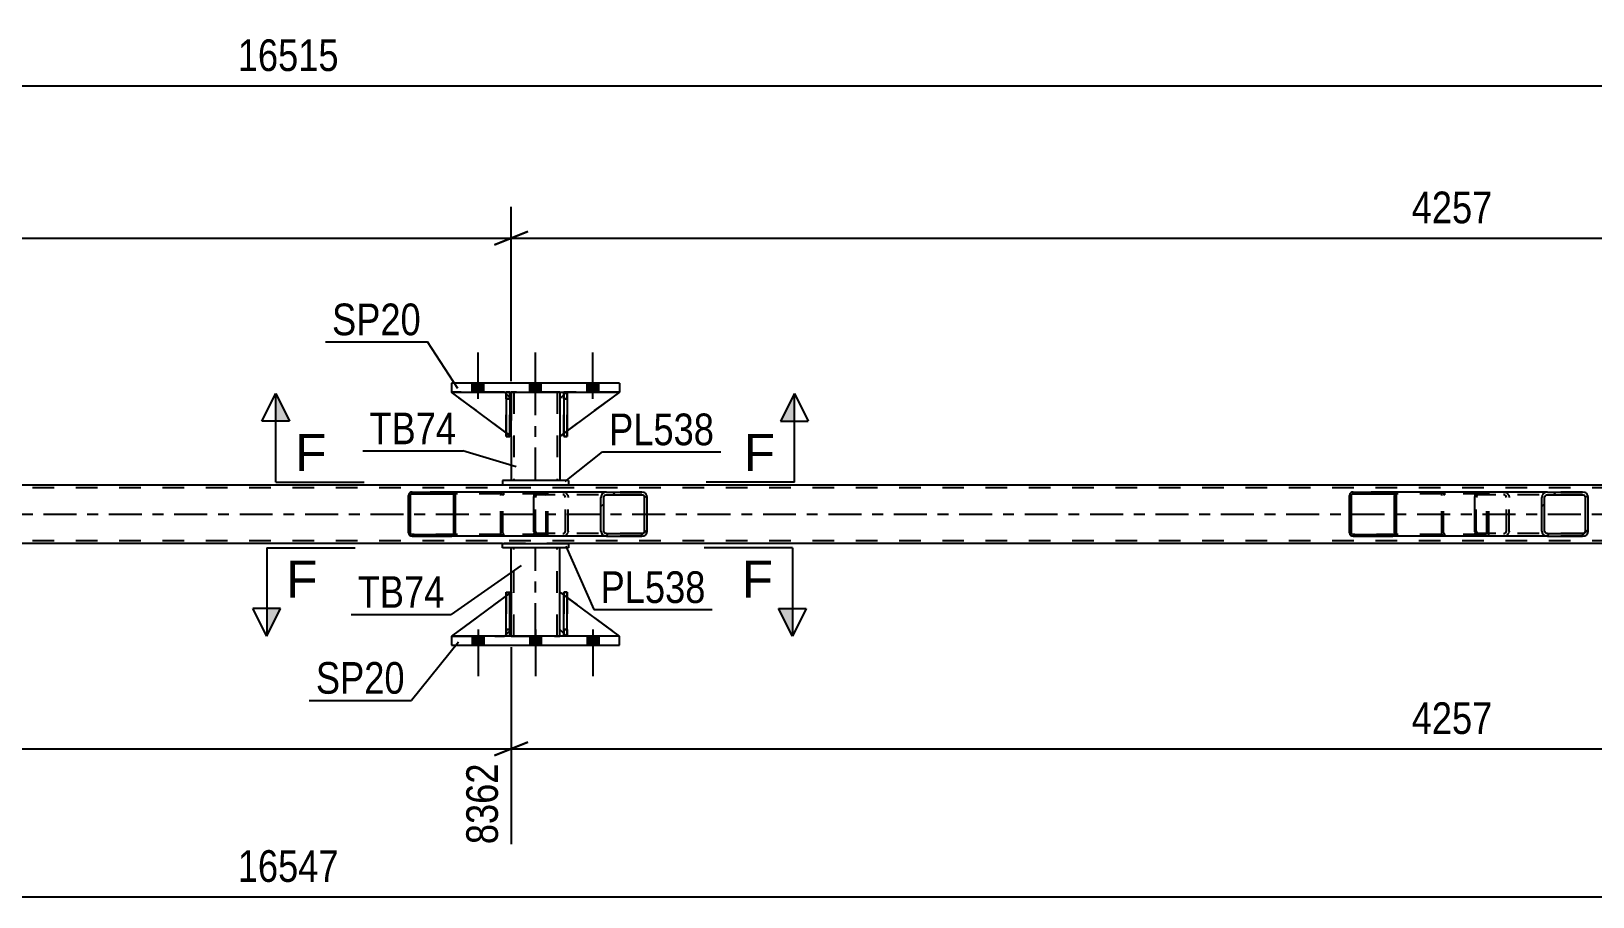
# Model space of a CAD drawing. Header units: millimetres. Extents: x 0 to 841, y 0 to 594.
# Drawn here: x 391.1 to 532.4, y 191.1 to 269.4 of the extents above; entities that cross this region are included whole.
import ezdxf

# ---------------------------------------------------------------- set-up
doc = ezdxf.new("R2010")
doc.units = ezdxf.units.MM
doc.linetypes.add('DXK_LINE_DOT2', pattern=[3.9198, 1.9599, -1.9599])
doc.linetypes.add('DXK_LINE_DOT3', pattern=[5.9187, 2.979, -0.9799, 0.9799, -0.9799])
doc.styles.add('Arial', font='ARIAL.TTF', dxfattribs={"height": 0.2})
doc.styles.add('Arial Narrow', font='ARIALN.TTF', dxfattribs={"height": 0.2})

# ---------------------------------------------------------------- blocks, each defined once
blk = doc.blocks.new('Part-815137511-5423 - 5268')
at = {"color": 7, "linetype": 'DXK_LINE_DOT2'}
for p, q in [((439.53, 236.72), (438.93, 236.12)), ((438.93, 232.72), (444.33, 236.72)), ((438.93, 236.12), (438.93, 232.72)), ((444.33, 236.72), (439.53, 236.72))]:
    blk.add_line(p, q, dxfattribs=at)
blk = doc.blocks.new('Part-815137511-5487 - 5268')
at = {"color": 7, "linetype": 'DXK_LINE_DOT2'}
for p, q in [((702.85, 228.08), (125.87, 228.08)), ((439.73, 228.32), (433.73, 228.32)), ((702.85, 223.28), (125.87, 223.28)), ((439.73, 223.04), (433.73, 223.04))]:
    blk.add_line(p, q, dxfattribs=at)
at = {"color": 2, "linetype": 'Continuous'}
for p, q in [((433.73, 228.32), (269.46, 228.32)), ((604, 228.32), (439.73, 228.32)), ((433.73, 223.04), (269.46, 223.04)), ((604, 223.04), (439.73, 223.04))]:
    blk.add_line(p, q, dxfattribs=at)
at = {"color": 7, "linetype": 'DXK_LINE_DOT3'}
blk.add_line((125.87, 225.68), (702.85, 225.68), dxfattribs=at)
blk = doc.blocks.new('Part-815137511-5319 - 5268')
at = {"color": 7, "linetype": 'DXK_LINE_DOT2'}
for p, q in [((439.6, 218.64), (439.28, 218.64)), ((439.28, 215.24), (439.28, 218.64)), ((439.28, 218.64), (439.29, 214.64)), ((439.6, 218.64), (439.6, 215.24)), ((439.61, 214.64), (439.6, 218.64)), ((439.6, 215.24), (439.28, 215.24)), ((439.28, 214.64), (439.28, 215.24)), ((439.6, 215.24), (439.6, 214.64)), ((439.61, 214.64), (439.28, 214.64)), ((439.6, 214.64), (439.61, 214.64))]:
    blk.add_line(p, q, dxfattribs=at)
blk = doc.blocks.new('Part-815137511-5378 - 5268')
at = {"color": 7, "linetype": 'DXK_LINE_DOT2'}
for p, q in [((434.53, 218.64), (429.13, 214.64)), ((434.53, 215.24), (434.53, 218.64)), ((434.53, 218.64), (434.53, 215.24)), ((433.93, 214.64), (434.53, 215.24)), ((434.53, 215.24), (433.93, 214.64)), ((434.53, 215.24), (434.53, 215.24)), ((429.13, 214.64), (433.93, 214.64))]:
    blk.add_line(p, q, dxfattribs=at)
blk = doc.blocks.new('Part-815137511-5321 - 5268')
at = {"color": 2, "linetype": 'Continuous'}
for p, q in [((439.29, 214.64), (439.29, 218.64)), ((439.29, 218.64), (439.61, 218.64)), ((439.61, 214.64), (439.61, 218.64)), ((439.29, 214.64), (439.29, 214.64)), ((439.61, 214.64), (439.29, 214.64))]:
    blk.add_line(p, q, dxfattribs=at)
at = {"color": 7, "linetype": 'DXK_LINE_DOT2'}
for p, q in [((439.29, 218.64), (439.29, 215.24)), ((439.61, 215.24), (439.61, 218.64)), ((439.29, 215.24), (439.29, 214.64)), ((439.29, 215.24), (439.61, 215.24)), ((439.61, 214.64), (439.61, 215.24)), ((439.61, 214.64), (439.61, 214.64))]:
    blk.add_line(p, q, dxfattribs=at)
blk = doc.blocks.new('Part-815137511-5376 - 5268')
at = {"linetype": 'Continuous'}
h = blk.add_hatch(dxfattribs=at)
h.set_pattern_fill('', scale=0.7, style=0, pattern_type=0)
h.set_pattern_definition([(45, (531.9388, 227.3863), (-1.57154, 1.57154), [])])
h.paths.add_polyline_path([(531.98, 227.2), (531.94, 227.39), (531.83, 227.54), (531.67, 227.65), (531.47, 227.68), (528.29, 227.68), (528.1, 227.65), (527.93, 227.54), (527.83, 227.39), (527.79, 227.2), (527.79, 224.16), (527.83, 223.98), (527.93, 223.82), (528.1, 223.72), (528.29, 223.68), (531.47, 223.68), (531.67, 223.72), (531.83, 223.82), (531.94, 223.98), (531.98, 224.16)])
h.paths.add_polyline_path([(531.71, 224.07), (531.65, 223.99), (531.57, 223.94), (531.47, 223.92), (528.29, 223.92), (528.19, 223.94), (528.11, 223.99), (528.06, 224.07), (528.04, 224.16), (528.04, 227.2), (528.06, 227.29), (528.11, 227.37), (528.19, 227.42), (528.29, 227.44), (531.47, 227.44), (531.57, 227.42), (531.65, 227.37), (531.71, 227.29), (531.73, 227.2), (531.73, 224.16)])
at = {"color": 2, "linetype": 'Continuous'}
for p, q in [((521.74, 227.39), (521.8, 227.54)), ((521.8, 227.54), (521.89, 227.65)), ((521.89, 227.65), (521.99, 227.68)), ((528.29, 227.68), (521.99, 227.68)), ((528.29, 227.68), (528.1, 227.65)), ((528.29, 227.68), (531.47, 227.68)), ((531.67, 227.65), (531.47, 227.68)), ((521.72, 227.2), (521.74, 227.39)), ((521.72, 224.16), (521.72, 227.2)), ((527.83, 227.39), (527.79, 227.2)), ((527.79, 224.16), (527.79, 227.2)), ((528.04, 227.2), (528.06, 227.29)), ((528.04, 224.16), (528.04, 227.2)), ((528.06, 227.29), (528.11, 227.37)), ((528.11, 227.37), (528.19, 227.42)), ((528.19, 227.42), (528.29, 227.44)), ((528.29, 227.44), (531.47, 227.44)), ((531.47, 227.44), (531.57, 227.42)), ((531.57, 227.42), (531.65, 227.37)), ((531.65, 227.37), (531.71, 227.29)), ((531.71, 227.29), (531.73, 227.2)), ((531.73, 224.16), (531.73, 227.2)), ((531.98, 227.2), (531.94, 227.39)), ((531.98, 224.16), (531.98, 227.2)), ((521.74, 223.98), (521.72, 224.16)), ((521.8, 223.82), (521.74, 223.98)), ((521.89, 223.72), (521.8, 223.82)), ((521.99, 223.68), (521.89, 223.72)), ((528.29, 223.68), (521.99, 223.68)), ((527.79, 224.16), (527.83, 223.98)), ((528.06, 224.07), (528.04, 224.16)), ((528.11, 223.99), (528.06, 224.07)), ((528.1, 223.72), (528.29, 223.68)), ((528.19, 223.94), (528.11, 223.99)), ((528.29, 223.92), (528.19, 223.94)), ((528.29, 223.92), (531.47, 223.92)), ((528.29, 223.68), (531.47, 223.68)), ((531.57, 223.94), (531.47, 223.92)), ((531.47, 223.68), (531.67, 223.72)), ((531.65, 223.99), (531.57, 223.94)), ((531.71, 224.07), (531.65, 223.99)), ((531.73, 224.16), (531.71, 224.07)), ((531.94, 223.98), (531.98, 224.16))]:
    blk.add_line(p, q, dxfattribs=at)
at = {"color": 7, "linetype": 'DXK_LINE_DOT2'}
for p, q in [((522.98, 227.44), (522.98, 227.68)), ((524.32, 227.68), (524.52, 227.65)), ((531.47, 227.68), (528.29, 227.68)), ((521.86, 227.29), (521.85, 227.2)), ((521.85, 224.16), (521.85, 227.2)), ((521.89, 227.37), (521.86, 227.29)), ((521.94, 227.42), (521.89, 227.37)), ((521.99, 227.44), (521.94, 227.42)), ((531.47, 227.44), (521.99, 227.44)), ((524.42, 227.42), (524.32, 227.44)), ((524.5, 227.37), (524.42, 227.42)), ((524.56, 227.29), (524.5, 227.37)), ((524.58, 227.2), (524.56, 227.29)), ((524.58, 224.16), (524.58, 227.2)), ((524.79, 227.39), (524.83, 227.2)), ((524.83, 224.16), (524.83, 227.2)), ((521.85, 224.16), (521.86, 224.07)), ((521.86, 224.07), (521.89, 223.99)), ((521.89, 223.99), (521.94, 223.94)), ((521.94, 223.94), (521.99, 223.92)), ((531.47, 223.92), (521.99, 223.92)), ((522.98, 223.68), (522.98, 223.92)), ((524.32, 223.92), (524.42, 223.94)), ((524.52, 223.72), (524.32, 223.68)), ((524.42, 223.94), (524.5, 223.99)), ((524.5, 223.99), (524.56, 224.07)), ((524.56, 224.07), (524.58, 224.16)), ((524.83, 224.16), (524.79, 223.98)), ((531.47, 223.68), (528.29, 223.68))]:
    blk.add_line(p, q, dxfattribs=at)
for centre, start, end in [((524.34, 227.19), 23.8494, 68.8059), ((524.34, 224.18), 291.1941, 336.1506)]:
    blk.add_arc(centre, 0.492, start, end, dxfattribs=at)
at = {"color": 2, "linetype": 'Continuous'}
for centre, start, end in [((528.28, 227.19), 111.1941, 156.1506), ((531.49, 227.19), 23.8494, 68.8059), ((528.28, 224.18), 203.8494, 248.8059), ((531.49, 224.18), 291.1941, 336.1506)]:
    blk.add_arc(centre, 0.492, start, end, dxfattribs=at)
blk = doc.blocks.new('Part-815137511-5332 - 5268')
at = {"color": 2, "linetype": 'Continuous'}
for p, q in [((434.53, 236.72), (434.53, 236.12)), ((438.93, 236.72), (438.93, 236.12)), ((434.53, 232.72), (434.53, 228.72)), ((438.93, 232.72), (438.93, 228.72))]:
    blk.add_line(p, q, dxfattribs=at)
at = {"color": 7, "linetype": 'DXK_LINE_DOT2'}
for p, q in [((438.93, 236.72), (434.53, 236.72)), ((434.53, 236.12), (434.53, 232.72)), ((434.77, 236.72), (434.77, 228.72)), ((438.69, 236.72), (438.69, 228.72)), ((438.93, 236.12), (438.93, 232.72)), ((438.93, 228.72), (434.53, 228.72))]:
    blk.add_line(p, q, dxfattribs=at)
at = {"color": 7, "linetype": 'DXK_LINE_DOT3'}
blk.add_line((436.73, 228.72), (436.73, 236.72), dxfattribs=at)
blk = doc.blocks.new('Part-815137511-5337 - 5268')
at = {"color": 2, "linetype": 'Continuous'}
for p, q in [((439.73, 228.72), (433.73, 228.72)), ((433.73, 228.72), (433.73, 228.32)), ((439.73, 228.32), (433.73, 228.32)), ((439.73, 228.72), (439.73, 228.32))]:
    blk.add_line(p, q, dxfattribs=at)
blk = doc.blocks.new('Part-815137511-5342 - 5268')
at = {"color": 2, "linetype": 'Continuous'}
for p, q in [((433.73, 223.04), (439.73, 223.04)), ((433.73, 222.64), (433.73, 223.04)), ((439.73, 222.64), (433.73, 222.64)), ((439.73, 223.04), (439.73, 222.64))]:
    blk.add_line(p, q, dxfattribs=at)
blk = doc.blocks.new('Part-815137511-5347 - 5268')
at = {"color": 2, "linetype": 'Continuous'}
for p, q in [((434.53, 218.64), (434.53, 222.64)), ((438.93, 218.64), (438.93, 222.64)), ((434.53, 214.64), (434.53, 215.24)), ((438.93, 214.64), (438.93, 215.24))]:
    blk.add_line(p, q, dxfattribs=at)
at = {"color": 7, "linetype": 'DXK_LINE_DOT2'}
for p, q in [((438.93, 222.64), (434.53, 222.64)), ((434.77, 214.64), (434.77, 222.64)), ((438.69, 214.64), (438.69, 222.64)), ((434.53, 215.24), (434.53, 218.64)), ((438.93, 215.24), (438.93, 218.64)), ((434.53, 214.64), (438.93, 214.64))]:
    blk.add_line(p, q, dxfattribs=at)
at = {"color": 7, "linetype": 'DXK_LINE_DOT3'}
blk.add_line((436.73, 214.64), (436.73, 222.64), dxfattribs=at)
blk = doc.blocks.new('Part-815137511-5348 - 5268')
at = {"color": 2, "linetype": 'Continuous'}
for p, q in [((439.61, 236.72), (439.29, 236.72)), ((439.29, 236.72), (439.29, 232.72)), ((439.61, 236.72), (439.61, 236.72)), ((439.61, 236.72), (439.61, 232.72)), ((439.61, 232.72), (439.29, 232.72))]:
    blk.add_line(p, q, dxfattribs=at)
at = {"color": 7, "linetype": 'DXK_LINE_DOT2'}
for p, q in [((439.29, 236.12), (439.29, 236.72)), ((439.61, 236.12), (439.29, 236.12)), ((439.29, 236.12), (439.29, 232.72)), ((439.61, 236.12), (439.61, 236.72)), ((439.61, 236.72), (439.61, 236.72)), ((439.61, 232.72), (439.61, 236.12))]:
    blk.add_line(p, q, dxfattribs=at)
blk = doc.blocks.new('Part-815137511-5363 - 5268')
at = {"color": 2, "linetype": 'Continuous'}
for p, q in [((444.33, 237.52), (429.13, 237.52)), ((429.13, 237.52), (429.13, 236.72)), ((444.33, 237.52), (444.33, 236.72)), ((429.13, 236.72), (444.33, 236.72))]:
    blk.add_line(p, q, dxfattribs=at)
blk = doc.blocks.new('Part-815137511-5383 - 5268')
at = {"color": 2, "linetype": 'Continuous'}
for p, q in [((439.29, 236.48), (438.93, 236.12)), ((438.93, 236.12), (438.93, 232.72)), ((444.33, 236.72), (439.61, 233.22)), ((439.29, 232.98), (438.93, 232.72))]:
    blk.add_line(p, q, dxfattribs=at)
at = {"color": 7, "linetype": 'DXK_LINE_DOT2'}
for p, q in [((439.53, 236.72), (439.29, 236.48)), ((444.33, 236.72), (439.53, 236.72)), ((439.61, 233.22), (439.29, 232.98))]:
    blk.add_line(p, q, dxfattribs=at)
blk = doc.blocks.new('Part-815137511-5368 - 5268')
at = {"color": 2, "linetype": 'Continuous'}
for p, q in [((444.33, 214.64), (429.13, 214.64)), ((429.13, 214.64), (429.13, 213.84)), ((429.13, 213.84), (444.33, 213.84)), ((444.33, 213.84), (444.33, 214.64))]:
    blk.add_line(p, q, dxfattribs=at)
blk = doc.blocks.new('Part-815137511-5369 - 5268')
at = {"color": 2, "linetype": 'Continuous'}
for p, q in [((438.93, 215.24), (438.93, 218.64)), ((439.29, 218.38), (438.93, 218.64)), ((444.33, 214.64), (439.61, 218.14)), ((439.29, 214.89), (438.93, 215.24))]:
    blk.add_line(p, q, dxfattribs=at)
at = {"color": 7, "linetype": 'DXK_LINE_DOT2'}
for p, q in [((439.61, 218.14), (439.29, 218.38)), ((439.53, 214.64), (439.29, 214.89)), ((444.33, 214.64), (439.53, 214.64)), ((444.33, 214.64), (444.33, 214.64)), ((444.33, 214.64), (444.33, 214.64))]:
    blk.add_line(p, q, dxfattribs=at)
blk = doc.blocks.new('Part-815137511-5370 - 5268')
at = {"color": 7, "linetype": 'DXK_LINE_DOT2'}
for p, q in [((438.93, 215.24), (438.93, 218.64)), ((438.93, 218.64), (444.33, 214.64)), ((439.53, 214.64), (438.93, 215.24)), ((444.33, 214.64), (439.53, 214.64))]:
    blk.add_line(p, q, dxfattribs=at)
blk = doc.blocks.new('Part-815137511-5371 - 5268')
at = {"color": 2, "linetype": 'Continuous'}
for p, q in [((434.09, 218.31), (429.13, 214.64)), ((434.53, 218.64), (434.41, 218.55)), ((434.53, 215.24), (434.53, 218.64)), ((434.09, 214.8), (433.93, 214.64)), ((434.53, 215.24), (434.41, 215.12)), ((434.53, 215.24), (434.53, 215.24))]:
    blk.add_line(p, q, dxfattribs=at)
at = {"color": 7, "linetype": 'DXK_LINE_DOT2'}
for p, q in [((434.41, 218.55), (434.09, 218.31)), ((434.53, 215.24), (434.53, 218.64)), ((434.53, 215.24), (433.93, 214.64)), ((434.41, 215.12), (434.09, 214.8)), ((429.13, 214.64), (433.93, 214.64))]:
    blk.add_line(p, q, dxfattribs=at)
blk = doc.blocks.new('Part-815137511-5381 - 5268')
at = {"color": 7, "linetype": 'DXK_LINE_DOT2'}
for p, q in [((434.09, 218.64), (434.41, 218.64)), ((434.09, 215.24), (434.09, 218.64)), ((434.09, 218.64), (434.09, 214.64)), ((434.41, 218.64), (434.41, 215.24)), ((434.41, 214.64), (434.41, 218.55)), ((434.41, 215.24), (434.09, 215.24)), ((434.09, 214.64), (434.09, 215.24)), ((434.41, 215.24), (434.41, 214.64)), ((434.41, 214.64), (434.09, 214.64)), ((434.41, 214.64), (434.41, 214.64))]:
    blk.add_line(p, q, dxfattribs=at)
blk = doc.blocks.new('Part-815137511-5374 - 5268')
at = {"linetype": 'Continuous'}
h = blk.add_hatch(dxfattribs=at)
h.set_pattern_fill('', scale=0.7, style=0, pattern_type=0)
h.set_pattern_definition([(45, (446.8046, 227.3863), (-1.57154, 1.57154), [])])
h.paths.add_polyline_path([(446.84, 227.2), (446.8, 227.39), (446.7, 227.54), (446.53, 227.65), (446.34, 227.68), (443.16, 227.68), (442.96, 227.65), (442.8, 227.54), (442.69, 227.39), (442.65, 227.2), (442.65, 224.16), (442.69, 223.98), (442.8, 223.82), (442.96, 223.72), (443.16, 223.68), (446.34, 223.68), (446.53, 223.72), (446.7, 223.82), (446.8, 223.98), (446.84, 224.16)])
h.paths.add_polyline_path([(446.57, 224.07), (446.52, 223.99), (446.44, 223.94), (446.34, 223.92), (443.16, 223.92), (443.06, 223.94), (442.98, 223.99), (442.92, 224.07), (442.9, 224.16), (442.9, 227.2), (442.92, 227.29), (442.98, 227.37), (443.06, 227.42), (443.16, 227.44), (446.34, 227.44), (446.44, 227.42), (446.52, 227.37), (446.57, 227.29), (446.59, 227.2), (446.59, 224.16)])
at = {"color": 2, "linetype": 'Continuous'}
for p, q in [((436.61, 227.39), (436.66, 227.54)), ((436.66, 227.54), (436.75, 227.65)), ((436.75, 227.65), (436.86, 227.68)), ((443.16, 227.68), (436.86, 227.68)), ((443.16, 227.68), (442.96, 227.65)), ((443.16, 227.68), (446.34, 227.68)), ((446.53, 227.65), (446.34, 227.68)), ((436.58, 227.2), (436.61, 227.39)), ((436.58, 224.16), (436.58, 227.2)), ((442.69, 227.39), (442.65, 227.2)), ((442.65, 224.16), (442.65, 227.2)), ((442.9, 227.2), (442.92, 227.29)), ((442.9, 224.16), (442.9, 227.2)), ((442.92, 227.29), (442.98, 227.37)), ((442.98, 227.37), (443.06, 227.42)), ((443.06, 227.42), (443.16, 227.44)), ((443.16, 227.44), (446.34, 227.44)), ((446.34, 227.44), (446.44, 227.42)), ((446.44, 227.42), (446.52, 227.37)), ((446.52, 227.37), (446.57, 227.29)), ((446.57, 227.29), (446.59, 227.2)), ((446.59, 224.16), (446.59, 227.2)), ((446.84, 227.2), (446.8, 227.39)), ((446.84, 224.16), (446.84, 227.2)), ((436.61, 223.98), (436.58, 224.16)), ((436.66, 223.82), (436.61, 223.98)), ((436.75, 223.72), (436.66, 223.82)), ((436.86, 223.68), (436.75, 223.72)), ((443.16, 223.68), (436.86, 223.68)), ((442.65, 224.16), (442.69, 223.98)), ((442.92, 224.07), (442.9, 224.16)), ((442.98, 223.99), (442.92, 224.07)), ((442.96, 223.72), (443.16, 223.68)), ((443.06, 223.94), (442.98, 223.99)), ((443.16, 223.92), (443.06, 223.94)), ((443.16, 223.92), (446.34, 223.92)), ((443.16, 223.68), (446.34, 223.68)), ((446.44, 223.94), (446.34, 223.92)), ((446.34, 223.68), (446.53, 223.72)), ((446.52, 223.99), (446.44, 223.94)), ((446.57, 224.07), (446.52, 223.99)), ((446.59, 224.16), (446.57, 224.07)), ((446.8, 223.98), (446.84, 224.16))]:
    blk.add_line(p, q, dxfattribs=at)
at = {"color": 7, "linetype": 'DXK_LINE_DOT2'}
for p, q in [((437.85, 227.44), (437.85, 227.68)), ((439.19, 227.68), (439.38, 227.65)), ((446.34, 227.68), (443.16, 227.68)), ((436.73, 227.29), (436.72, 227.2)), ((436.72, 224.16), (436.72, 227.2)), ((436.76, 227.37), (436.73, 227.29)), ((436.8, 227.42), (436.76, 227.37)), ((436.86, 227.44), (436.8, 227.42)), ((446.34, 227.44), (436.86, 227.44)), ((439.29, 227.42), (439.19, 227.44)), ((439.37, 227.37), (439.29, 227.42)), ((439.42, 227.29), (439.37, 227.37)), ((439.44, 227.2), (439.42, 227.29)), ((439.44, 224.16), (439.44, 227.2)), ((439.65, 227.39), (439.69, 227.2)), ((439.69, 224.16), (439.69, 227.2)), ((436.72, 224.16), (436.73, 224.07)), ((436.73, 224.07), (436.76, 223.99)), ((436.76, 223.99), (436.8, 223.94)), ((436.8, 223.94), (436.86, 223.92)), ((446.34, 223.92), (436.86, 223.92)), ((437.85, 223.68), (437.85, 223.92)), ((439.19, 223.92), (439.29, 223.94)), ((439.38, 223.72), (439.19, 223.68)), ((439.29, 223.94), (439.37, 223.99)), ((439.37, 223.99), (439.42, 224.07)), ((439.42, 224.07), (439.44, 224.16)), ((439.69, 224.16), (439.65, 223.98)), ((446.34, 223.68), (443.16, 223.68))]:
    blk.add_line(p, q, dxfattribs=at)
for centre, start, end in [((439.2, 227.19), 23.8494, 68.8059), ((439.2, 224.18), 291.1941, 336.1506)]:
    blk.add_arc(centre, 0.492, start, end, dxfattribs=at)
at = {"color": 2, "linetype": 'Continuous'}
for centre, start, end in [((443.14, 227.19), 111.1941, 156.1506), ((446.35, 227.19), 23.8494, 68.8059), ((443.14, 224.18), 203.8494, 248.8059), ((446.35, 224.18), 291.1941, 336.1506)]:
    blk.add_arc(centre, 0.492, start, end, dxfattribs=at)
blk = doc.blocks.new('Part-815137511-5375 - 5268')
at = {"linetype": 'Continuous'}
h = blk.add_hatch(dxfattribs=at)
h.set_pattern_fill('', scale=0.7, style=0, pattern_type=0)
h.set_pattern_definition([(45, (514.6068, 227.485), (-1.57154, 1.57154), [])])
h.paths.add_polyline_path([(514.63, 227.36), (514.61, 227.49), (514.53, 227.59), (514.42, 227.66), (514.29, 227.68), (510.72, 227.68), (510.59, 227.66), (510.48, 227.59), (510.4, 227.49), (510.38, 227.36), (510.38, 224), (510.4, 223.88), (510.48, 223.78), (510.59, 223.71), (510.72, 223.68), (514.29, 223.68), (514.42, 223.71), (514.53, 223.78), (514.61, 223.88), (514.63, 224)])
h.paths.add_polyline_path([(514.45, 223.94), (514.41, 223.89), (514.36, 223.85), (514.29, 223.84), (510.72, 223.84), (510.65, 223.85), (510.6, 223.89), (510.56, 223.94), (510.55, 224), (510.55, 227.36), (510.56, 227.42), (510.6, 227.48), (510.65, 227.51), (510.72, 227.52), (514.29, 227.52), (514.36, 227.51), (514.41, 227.48), (514.45, 227.42), (514.46, 227.36), (514.46, 224)])
at = {"color": 2, "linetype": 'Continuous'}
for p, q in [((510.4, 227.49), (510.38, 227.36)), ((510.72, 227.68), (510.59, 227.66)), ((510.6, 227.48), (510.65, 227.51)), ((510.65, 227.51), (510.72, 227.52)), ((510.72, 227.68), (514.29, 227.68)), ((510.72, 227.52), (514.29, 227.52)), ((521.99, 227.68), (514.29, 227.68)), ((514.42, 227.66), (514.29, 227.68)), ((514.29, 227.52), (514.36, 227.51)), ((514.36, 227.51), (514.41, 227.48)), ((514.63, 227.36), (514.61, 227.49)), ((510.38, 224), (510.38, 227.36)), ((510.55, 227.36), (510.56, 227.42)), ((510.55, 224), (510.55, 227.36)), ((510.56, 227.42), (510.6, 227.48)), ((514.41, 227.48), (514.45, 227.42)), ((514.45, 227.42), (514.46, 227.36)), ((514.46, 224), (514.46, 227.36)), ((514.63, 224), (514.63, 227.36)), ((510.38, 224), (510.4, 223.88)), ((510.56, 223.94), (510.55, 224)), ((510.6, 223.89), (510.56, 223.94)), ((510.59, 223.71), (510.72, 223.68)), ((510.65, 223.85), (510.6, 223.89)), ((510.72, 223.84), (510.65, 223.85)), ((510.72, 223.84), (514.29, 223.84)), ((510.72, 223.68), (514.29, 223.68)), ((514.36, 223.85), (514.29, 223.84)), ((514.29, 223.68), (514.42, 223.71)), ((521.99, 223.68), (514.29, 223.68)), ((514.41, 223.89), (514.36, 223.85)), ((514.45, 223.94), (514.41, 223.89)), ((514.46, 224), (514.45, 223.94)), ((514.61, 223.88), (514.63, 224))]:
    blk.add_line(p, q, dxfattribs=at)
at = {"color": 7, "linetype": 'DXK_LINE_DOT2'}
for p, q in [((514.29, 227.68), (510.72, 227.68)), ((522.64, 227.52), (510.72, 227.52)), ((518.73, 227.36), (518.75, 227.49)), ((518.94, 227.66), (519.07, 227.68)), ((518.95, 227.48), (518.96, 227.49)), ((518.96, 227.49), (519, 227.51)), ((519, 227.51), (519.07, 227.52)), ((522.64, 227.68), (521.99, 227.68)), ((522.64, 227.68), (522.77, 227.66)), ((522.71, 227.51), (522.64, 227.52)), ((522.76, 227.48), (522.71, 227.51)), ((522.96, 227.49), (522.98, 227.39)), ((518.73, 224), (518.73, 227.36)), ((518.91, 227.42), (518.9, 227.36)), ((518.9, 224), (518.9, 227.36)), ((518.95, 227.48), (518.91, 227.42)), ((522.8, 227.42), (522.76, 227.48)), ((522.81, 227.36), (522.8, 227.42)), ((522.81, 224), (522.81, 227.36)), ((522.98, 227.39), (522.98, 227.36)), ((522.98, 224), (522.98, 227.36)), ((522.64, 223.84), (510.72, 223.84)), ((514.29, 223.68), (510.72, 223.68)), ((518.75, 223.88), (518.73, 224)), ((518.9, 224), (518.91, 223.94)), ((518.91, 223.94), (518.95, 223.89)), ((519.07, 223.68), (518.94, 223.71)), ((518.95, 223.89), (518.96, 223.88)), ((518.96, 223.88), (519, 223.85)), ((519, 223.85), (519.07, 223.84)), ((522.64, 223.68), (521.99, 223.68)), ((522.64, 223.84), (522.71, 223.85)), ((522.77, 223.71), (522.64, 223.68)), ((522.71, 223.85), (522.76, 223.89)), ((522.76, 223.89), (522.8, 223.94)), ((522.8, 223.94), (522.81, 224)), ((522.98, 224), (522.96, 223.88))]:
    blk.add_line(p, q, dxfattribs=at)
at = {"color": 2, "linetype": 'Continuous'}
for centre, start, end in [((510.7, 227.35), 110.7583, 155.68), ((514.31, 227.35), 24.32, 69.2417), ((510.7, 224.02), 204.32, 249.2417), ((514.31, 224.02), 290.7583, 335.68)]:
    blk.add_arc(centre, 0.331, start, end, dxfattribs=at)
at = {"color": 7, "linetype": 'DXK_LINE_DOT2'}
for centre, start, end in [((519.05, 227.35), 110.7583, 155.68), ((522.65, 227.35), 24.32, 69.2417), ((519.05, 224.02), 204.32, 249.2417)]:
    blk.add_arc(centre, 0.331, start, end, dxfattribs=at)
blk = doc.blocks.new('Part-815137511-5379 - 5268')
at = {"color": 2, "linetype": 'Continuous'}
for p, q in [((434.09, 214.64), (434.09, 218.64)), ((434.09, 218.64), (434.41, 218.64)), ((434.41, 214.64), (434.41, 218.64)), ((434.09, 214.64), (434.09, 214.64)), ((434.41, 214.64), (434.09, 214.64))]:
    blk.add_line(p, q, dxfattribs=at)
at = {"color": 7, "linetype": 'DXK_LINE_DOT2'}
for p, q in [((434.09, 218.64), (434.09, 215.24)), ((434.41, 215.24), (434.41, 218.64)), ((434.09, 215.24), (434.09, 214.64)), ((434.09, 215.24), (434.41, 215.24)), ((434.41, 214.64), (434.41, 215.24)), ((434.41, 214.64), (434.41, 214.64))]:
    blk.add_line(p, q, dxfattribs=at)
blk = doc.blocks.new('Part-815137511-5404 - 5268')
at = {"color": 7, "linetype": 'DXK_LINE_DOT2'}
for p, q in [((439.28, 236.12), (439.28, 236.72)), ((439.28, 236.72), (439.29, 236.72)), ((439.29, 236.72), (439.28, 232.72)), ((439.61, 236.72), (439.28, 236.72)), ((439.28, 232.72), (439.28, 236.12)), ((439.28, 236.12), (439.6, 236.12)), ((439.6, 236.12), (439.6, 236.72)), ((439.6, 232.72), (439.61, 236.72)), ((439.6, 236.12), (439.6, 232.72)), ((439.28, 232.72), (439.6, 232.72))]:
    blk.add_line(p, q, dxfattribs=at)
blk = doc.blocks.new('Part-815137511-5424 - 5268')
at = {"color": 2, "linetype": 'Continuous'}
for p, q in [((434.09, 233.05), (429.13, 236.72)), ((434.09, 236.57), (433.93, 236.72)), ((434.53, 236.12), (434.41, 236.25)), ((434.53, 236.12), (434.53, 236.12)), ((434.53, 232.72), (434.53, 236.12)), ((434.41, 232.82), (434.53, 232.72)), ((434.53, 232.72), (434.53, 232.72))]:
    blk.add_line(p, q, dxfattribs=at)
at = {"color": 7, "linetype": 'DXK_LINE_DOT2'}
for p, q in [((433.93, 236.72), (429.13, 236.72)), ((433.93, 236.72), (434.53, 236.12)), ((434.41, 236.25), (434.09, 236.57)), ((434.53, 236.12), (434.53, 232.72)), ((434.41, 232.82), (434.09, 233.05))]:
    blk.add_line(p, q, dxfattribs=at)
blk = doc.blocks.new('Part-815137511-5425 - 5268')
at = {"color": 7, "linetype": 'DXK_LINE_DOT2'}
for p, q in [((434.53, 232.72), (429.13, 236.72)), ((429.13, 236.72), (433.93, 236.72)), ((433.93, 236.72), (434.53, 236.12)), ((434.53, 236.12), (433.93, 236.72)), ((434.53, 236.12), (434.53, 232.72)), ((434.53, 236.12), (434.53, 236.12)), ((434.53, 236.12), (434.53, 232.72))]:
    blk.add_line(p, q, dxfattribs=at)
blk = doc.blocks.new('Part-815137511-5426 - 5268')
at = {"color": 2, "linetype": 'Continuous'}
for p, q in [((434.41, 236.72), (434.09, 236.72)), ((434.09, 236.72), (434.09, 232.72)), ((434.41, 236.72), (434.41, 236.72)), ((434.41, 236.72), (434.41, 232.72)), ((434.41, 232.72), (434.09, 232.72))]:
    blk.add_line(p, q, dxfattribs=at)
at = {"color": 7, "linetype": 'DXK_LINE_DOT2'}
for p, q in [((434.09, 236.12), (434.09, 236.72)), ((434.41, 236.12), (434.09, 236.12)), ((434.09, 236.12), (434.09, 232.72)), ((434.41, 236.12), (434.41, 236.72)), ((434.41, 236.72), (434.41, 236.72)), ((434.41, 232.72), (434.41, 236.12))]:
    blk.add_line(p, q, dxfattribs=at)
blk = doc.blocks.new('Part-815137511-5428 - 5268')
at = {"color": 7, "linetype": 'DXK_LINE_DOT2'}
for p, q in [((434.09, 236.12), (434.09, 236.72)), ((434.09, 236.72), (434.09, 236.72)), ((434.09, 236.72), (434.09, 232.72)), ((434.41, 236.72), (434.09, 236.72)), ((434.09, 232.72), (434.09, 236.12)), ((434.09, 236.12), (434.41, 236.12)), ((434.41, 236.12), (434.41, 236.72)), ((434.41, 232.72), (434.41, 236.72)), ((434.41, 236.12), (434.41, 232.72)), ((434.09, 232.72), (434.41, 232.72))]:
    blk.add_line(p, q, dxfattribs=at)
blk = doc.blocks.new('Part-815137511-5489 - 5268')
at = {"linetype": 'Continuous'}
h = blk.add_hatch(dxfattribs=at)
h.set_pattern_fill('', scale=0.7, style=0, pattern_type=0)
h.set_pattern_definition([(45, (429.4726, 227.485), (-1.57154, 1.57154), [])])
h.paths.add_polyline_path([(429.5, 227.36), (429.47, 227.49), (429.4, 227.59), (429.29, 227.66), (429.16, 227.68), (425.58, 227.68), (425.45, 227.66), (425.34, 227.59), (425.27, 227.49), (425.24, 227.36), (425.24, 224), (425.27, 223.88), (425.34, 223.78), (425.45, 223.71), (425.58, 223.68), (429.16, 223.68), (429.29, 223.71), (429.4, 223.78), (429.47, 223.88), (429.5, 224)])
h.paths.add_polyline_path([(429.32, 223.94), (429.28, 223.89), (429.22, 223.85), (429.16, 223.84), (425.58, 223.84), (425.52, 223.85), (425.46, 223.89), (425.43, 223.94), (425.41, 224), (425.41, 227.36), (425.43, 227.42), (425.46, 227.48), (425.52, 227.51), (425.58, 227.52), (429.16, 227.52), (429.22, 227.51), (429.28, 227.48), (429.32, 227.42), (429.33, 227.36), (429.33, 224)])
at = {"color": 2, "linetype": 'Continuous'}
for p, q in [((425.27, 227.49), (425.24, 227.36)), ((425.58, 227.68), (425.45, 227.66)), ((425.46, 227.48), (425.52, 227.51)), ((425.52, 227.51), (425.58, 227.52)), ((425.58, 227.68), (429.16, 227.68)), ((425.58, 227.52), (429.16, 227.52)), ((436.86, 227.68), (429.16, 227.68)), ((429.29, 227.66), (429.16, 227.68)), ((429.16, 227.52), (429.22, 227.51)), ((429.22, 227.51), (429.28, 227.48)), ((429.5, 227.36), (429.47, 227.49)), ((425.24, 224), (425.24, 227.36)), ((425.41, 227.36), (425.43, 227.42)), ((425.41, 224), (425.41, 227.36)), ((425.43, 227.42), (425.46, 227.48)), ((429.28, 227.48), (429.32, 227.42)), ((429.32, 227.42), (429.33, 227.36)), ((429.33, 224), (429.33, 227.36)), ((429.5, 224), (429.5, 227.36)), ((425.24, 224), (425.27, 223.88)), ((425.43, 223.94), (425.41, 224)), ((425.46, 223.89), (425.43, 223.94)), ((425.45, 223.71), (425.58, 223.68)), ((425.52, 223.85), (425.46, 223.89)), ((425.58, 223.84), (425.52, 223.85)), ((425.58, 223.84), (429.16, 223.84)), ((425.58, 223.68), (429.16, 223.68)), ((429.22, 223.85), (429.16, 223.84)), ((429.16, 223.68), (429.29, 223.71)), ((436.86, 223.68), (429.16, 223.68)), ((429.28, 223.89), (429.22, 223.85)), ((429.32, 223.94), (429.28, 223.89)), ((429.33, 224), (429.32, 223.94)), ((429.47, 223.88), (429.5, 224))]:
    blk.add_line(p, q, dxfattribs=at)
at = {"color": 7, "linetype": 'DXK_LINE_DOT2'}
for p, q in [((429.16, 227.68), (425.58, 227.68)), ((437.51, 227.52), (425.58, 227.52)), ((433.59, 227.36), (433.62, 227.49)), ((433.8, 227.66), (433.93, 227.68)), ((433.81, 227.48), (433.83, 227.49)), ((433.83, 227.49), (433.87, 227.51)), ((433.87, 227.51), (433.93, 227.52)), ((437.51, 227.68), (436.86, 227.68)), ((437.51, 227.68), (437.64, 227.66)), ((437.57, 227.51), (437.51, 227.52)), ((437.63, 227.48), (437.57, 227.51)), ((437.82, 227.49), (437.84, 227.39)), ((433.59, 224), (433.59, 227.36)), ((433.77, 227.42), (433.76, 227.36)), ((433.76, 224), (433.76, 227.36)), ((433.81, 227.48), (433.77, 227.42)), ((437.66, 227.42), (437.63, 227.48)), ((437.68, 227.36), (437.66, 227.42)), ((437.68, 224), (437.68, 227.36)), ((437.84, 227.39), (437.85, 227.36)), ((437.85, 224), (437.85, 227.36)), ((437.51, 223.84), (425.58, 223.84)), ((429.16, 223.68), (425.58, 223.68)), ((433.62, 223.88), (433.59, 224)), ((433.76, 224), (433.77, 223.94)), ((433.77, 223.94), (433.81, 223.89)), ((433.93, 223.68), (433.8, 223.71)), ((433.81, 223.89), (433.83, 223.88)), ((433.83, 223.88), (433.87, 223.85)), ((433.87, 223.85), (433.93, 223.84)), ((437.51, 223.68), (436.86, 223.68)), ((437.51, 223.84), (437.57, 223.85)), ((437.64, 223.71), (437.51, 223.68)), ((437.57, 223.85), (437.63, 223.89)), ((437.63, 223.89), (437.66, 223.94)), ((437.66, 223.94), (437.68, 224)), ((437.85, 224), (437.82, 223.88))]:
    blk.add_line(p, q, dxfattribs=at)
at = {"color": 2, "linetype": 'Continuous'}
for centre, start, end in [((425.57, 227.35), 110.7583, 155.68), ((429.17, 227.35), 24.32, 69.2417), ((425.57, 224.02), 204.32, 249.2417), ((429.17, 224.02), 290.7583, 335.68)]:
    blk.add_arc(centre, 0.331, start, end, dxfattribs=at)
at = {"color": 7, "linetype": 'DXK_LINE_DOT2'}
for centre, start, end in [((433.92, 227.35), 110.7583, 155.68), ((437.52, 227.35), 24.32, 69.2417), ((433.92, 224.02), 204.32, 249.2417), ((437.52, 224.02), 290.7583, 335.68)]:
    blk.add_arc(centre, 0.331, start, end, dxfattribs=at)
blk = doc.blocks.new('Bolt-815137511-5551 - 5268')
at = {"linetype": 'Continuous'}
for points in [[(431.01, 236.72), (432.05, 236.72), (432.05, 237.52), (431.01, 237.52)], [(431.01, 236.72), (432.05, 236.72), (432.05, 237.52), (431.01, 237.52)], [(431.01, 236.72), (432.05, 236.72), (432.05, 237.52), (431.01, 237.52)], [(436.21, 236.72), (437.25, 236.72), (437.25, 237.52), (436.21, 237.52)], [(436.21, 236.72), (437.25, 236.72), (437.25, 237.52), (436.21, 237.52)], [(441.41, 236.72), (442.45, 236.72), (442.45, 237.52), (441.41, 237.52)], [(441.41, 236.72), (442.45, 236.72), (442.45, 237.52), (441.41, 237.52)], [(441.41, 236.72), (442.45, 236.72), (442.45, 237.52), (441.41, 237.52)]]:
    blk.add_hatch(color=1, dxfattribs=at).paths.add_polyline_path(points)
at = {"color": 1, "linetype": 'Continuous'}
for p, q in [((431.53, 236.12), (431.53, 240.32)), ((431.53, 236.12), (431.53, 240.32)), ((431.53, 236.12), (431.53, 240.32)), ((436.73, 236.12), (436.73, 240.32)), ((436.73, 236.12), (436.73, 240.32)), ((441.93, 236.12), (441.93, 240.32)), ((441.93, 236.12), (441.93, 240.32)), ((441.93, 236.12), (441.93, 240.32)), ((431.01, 236.72), (431.01, 237.52)), ((431.01, 236.72), (431.01, 237.52)), ((431.01, 236.72), (431.01, 237.52)), ((432.05, 236.72), (432.05, 237.52)), ((432.05, 236.72), (432.05, 237.52)), ((432.05, 236.72), (432.05, 237.52)), ((436.21, 236.72), (436.21, 237.52)), ((436.21, 236.72), (436.21, 237.52)), ((437.25, 236.72), (437.25, 237.52)), ((437.25, 236.72), (437.25, 237.52)), ((441.41, 236.72), (441.41, 237.52)), ((441.41, 236.72), (441.41, 237.52)), ((441.41, 236.72), (441.41, 237.52)), ((442.45, 236.72), (442.45, 237.52)), ((442.45, 236.72), (442.45, 237.52)), ((442.45, 236.72), (442.45, 237.52))]:
    blk.add_line(p, q, dxfattribs=at)
blk = doc.blocks.new('Bolt-815137511-5552 - 5268')
at = {"linetype": 'Continuous'}
for points in [[(432.05, 214.64), (431.01, 214.64), (431.01, 213.84), (432.05, 213.84)], [(432.05, 214.64), (431.01, 214.64), (431.01, 213.84), (432.05, 213.84)], [(432.05, 214.64), (431.01, 214.64), (431.01, 213.84), (432.05, 213.84)], [(437.25, 214.64), (436.21, 214.64), (436.21, 213.84), (437.25, 213.84)], [(437.25, 214.64), (436.21, 214.64), (436.21, 213.84), (437.25, 213.84)], [(442.45, 214.64), (441.41, 214.64), (441.41, 213.84), (442.45, 213.84)], [(442.45, 214.64), (441.41, 214.64), (441.41, 213.84), (442.45, 213.84)], [(442.45, 214.64), (441.41, 214.64), (441.41, 213.84), (442.45, 213.84)]]:
    blk.add_hatch(color=1, dxfattribs=at).paths.add_polyline_path(points)
at = {"color": 1, "linetype": 'Continuous'}
for p, q in [((431.53, 215.24), (431.53, 211.04)), ((431.53, 215.24), (431.53, 211.04)), ((431.53, 215.24), (431.53, 211.04)), ((436.73, 215.24), (436.73, 211.04)), ((436.73, 215.24), (436.73, 211.04)), ((441.93, 215.24), (441.93, 211.04)), ((441.93, 215.24), (441.93, 211.04)), ((441.93, 215.24), (441.93, 211.04)), ((431.01, 214.64), (431.01, 213.84)), ((431.01, 214.64), (431.01, 213.84)), ((431.01, 214.64), (431.01, 213.84)), ((432.05, 214.64), (432.05, 213.84)), ((432.05, 214.64), (432.05, 213.84)), ((432.05, 214.64), (432.05, 213.84)), ((436.21, 214.64), (436.21, 213.84)), ((436.21, 214.64), (436.21, 213.84)), ((437.25, 214.64), (437.25, 213.84)), ((437.25, 214.64), (437.25, 213.84)), ((441.41, 214.64), (441.41, 213.84)), ((441.41, 214.64), (441.41, 213.84)), ((441.41, 214.64), (441.41, 213.84)), ((442.45, 214.64), (442.45, 213.84)), ((442.45, 214.64), (442.45, 213.84)), ((442.45, 214.64), (442.45, 213.84))]:
    blk.add_line(p, q, dxfattribs=at)
blk = doc.blocks.new('StraightDimension-815137511-5607 - 5268')
at = {"color": 7, "linetype": 'Continuous'}
blk.add_line((115.01, 191.07), (713.71, 191.07), dxfattribs=at)
at = {"color": 0}
blk.add_wipeout([(419.53, 191.82), (419.53, 196.02), (409.19, 196.02), (409.19, 191.82)], dxfattribs=at)
at = {"color": 3, "style": 'Arial Narrow'}
blk.add_text('16547', height=2.863, dxfattribs=at).set_placement((409.79, 192.42))
blk = doc.blocks.new('StraightDimension-815137511-5649 - 5268')
at = {"color": 7, "linetype": 'Continuous'}
for p, q in [((434.53, 213.64), (434.53, 195.83)), ((433.03, 203.85), (436.03, 205.05)), ((264.26, 204.45), (434.53, 204.45))]:
    blk.add_line(p, q, dxfattribs=at)
at = {"color": 0, "linetype": 'Continuous'}
blk.add_wipeout([(433.93, 203.75), (429.73, 203.75), (429.73, 195.23), (433.93, 195.23)], dxfattribs=at)
at = {"color": 3, "linetype": 'Continuous', "style": 'Arial Narrow'}
blk.add_text('8362', height=2.863, rotation=90.0002, dxfattribs=at).set_placement((433.33, 195.83))
blk = doc.blocks.new('StraightDimension-815137511-5660 - 5268')
at = {"color": 7, "linetype": 'Continuous'}
for p, q in [((434.53, 213.64), (434.53, 195.83)), ((436.03, 205.05), (433.03, 203.85)), ((434.53, 204.45), (604.8, 204.45))]:
    blk.add_line(p, q, dxfattribs=at)
at = {"color": 0}
blk.add_wipeout([(523.92, 205.2), (523.92, 209.4), (515.41, 209.4), (515.41, 205.2)], dxfattribs=at)
at = {"color": 3, "style": 'Arial Narrow'}
blk.add_text('4257', height=2.863, dxfattribs=at).set_placement((516.01, 205.8))
blk = doc.blocks.new('StraightDimension-815137511-5678 - 5268')
at = {"color": 7, "linetype": 'Continuous'}
for p, q in [((434.53, 237.72), (434.53, 253.5)), ((264.26, 250.65), (434.53, 250.65)), ((433.03, 250.05), (436.03, 251.25))]:
    blk.add_line(p, q, dxfattribs=at)
blk = doc.blocks.new('StraightDimension-815137511-5683 - 5268')
at = {"color": 7, "linetype": 'Continuous'}
for p, q in [((434.53, 237.72), (434.53, 253.5)), ((436.03, 251.25), (433.03, 250.05)), ((434.53, 250.65), (604.8, 250.65))]:
    blk.add_line(p, q, dxfattribs=at)
at = {"color": 0}
blk.add_wipeout([(523.92, 251.4), (523.92, 255.6), (515.41, 255.6), (515.41, 251.4)], dxfattribs=at)
at = {"color": 3, "style": 'Arial Narrow'}
blk.add_text('4257', height=2.863, dxfattribs=at).set_placement((516.01, 252))
blk = doc.blocks.new('StraightDimension-815137511-9107 - 5268')
at = {"color": 7, "linetype": 'Continuous'}
blk.add_line((115.65, 264.42), (713.07, 264.42), dxfattribs=at)
at = {"color": 0}
blk.add_wipeout([(419.53, 265.17), (419.53, 269.37), (409.19, 269.37), (409.19, 265.17)], dxfattribs=at)
at = {"color": 3, "style": 'Arial Narrow'}
blk.add_text('16515', height=2.863, dxfattribs=at).set_placement((409.79, 265.77))
blk = doc.blocks.new('Mark-815137511-5328 - 5268')
at = {"color": 0}
blk.add_wipeout([(429.55, 232.01), (429.55, 235.01), (421.7, 235.01), (421.7, 232.01)], dxfattribs=at)
blk.add_wipeout([(429.55, 232.01), (429.55, 235.01), (421.7, 235.01), (421.7, 232.01)], dxfattribs=at)
at = {"color": 30, "linetype": 'Continuous'}
for p in [(421.1, 231.41), (434.99, 229.97)]:
    blk.add_line(p, (430.15, 231.41), dxfattribs=at)
at = {"color": 3, "style": 'Arial Narrow'}
blk.add_text('TB74', height=2.863, dxfattribs=at).set_placement((421.7, 232.01))
blk = doc.blocks.new('Mark-815137511-5333 - 5268')
at = {"color": 0}
blk.add_wipeout([(452.89, 231.92), (452.89, 234.92), (443.39, 234.92), (443.39, 231.92)], dxfattribs=at)
blk.add_wipeout([(452.89, 231.92), (452.89, 234.92), (443.39, 234.92), (443.39, 231.92)], dxfattribs=at)
at = {"color": 30, "linetype": 'Continuous'}
for p, q in [((439.42, 228.63), (442.79, 231.32)), ((442.79, 231.32), (453.49, 231.32))]:
    blk.add_line(p, q, dxfattribs=at)
at = {"color": 3, "style": 'Arial Narrow'}
blk.add_text('PL538', height=2.863, dxfattribs=at).set_placement((443.39, 231.92))
blk = doc.blocks.new('Mark-815137511-5338 - 5268')
at = {"color": 0}
blk.add_wipeout([(452.12, 217.65), (452.12, 220.65), (442.62, 220.65), (442.62, 217.65)], dxfattribs=at)
blk.add_wipeout([(452.12, 217.65), (452.12, 220.65), (442.62, 220.65), (442.62, 217.65)], dxfattribs=at)
at = {"color": 30, "linetype": 'Continuous'}
for p, q in [((439.46, 222.8), (442.02, 217.05)), ((442.02, 217.05), (452.72, 217.05))]:
    blk.add_line(p, q, dxfattribs=at)
at = {"color": 3, "style": 'Arial Narrow'}
blk.add_text('PL538', height=2.863, dxfattribs=at).set_placement((442.62, 217.65))
blk = doc.blocks.new('Mark-815137511-5343 - 5268')
at = {"color": 0}
blk.add_wipeout([(428.5, 217.21), (428.5, 220.21), (420.64, 220.21), (420.64, 217.21)], dxfattribs=at)
blk.add_wipeout([(428.5, 217.21), (428.5, 220.21), (420.64, 220.21), (420.64, 217.21)], dxfattribs=at)
at = {"color": 30, "linetype": 'Continuous'}
for p in [(435.42, 221.03), (420.04, 216.61)]:
    blk.add_line(p, (429.1, 216.61), dxfattribs=at)
at = {"color": 3, "style": 'Arial Narrow'}
blk.add_text('TB74', height=2.863, dxfattribs=at).set_placement((420.64, 217.21))
blk = doc.blocks.new('Mark-815137511-5359 - 5268')
at = {"color": 0}
blk.add_wipeout([(426.36, 241.87), (426.36, 244.87), (418.32, 244.87), (418.32, 241.87)], dxfattribs=at)
blk.add_wipeout([(426.36, 241.87), (426.36, 244.87), (418.32, 244.87), (418.32, 241.87)], dxfattribs=at)
at = {"color": 30, "linetype": 'Continuous'}
for p in [(417.72, 241.27), (429.71, 237.05)]:
    blk.add_line(p, (426.96, 241.27), dxfattribs=at)
at = {"color": 3, "style": 'Arial Narrow'}
blk.add_text('SP20', height=2.863, dxfattribs=at).set_placement((418.32, 241.87))
blk = doc.blocks.new('Mark-815137511-5364 - 5268')
at = {"color": 0}
blk.add_wipeout([(424.9, 209.44), (424.9, 212.44), (416.86, 212.44), (416.86, 209.44)], dxfattribs=at)
blk.add_wipeout([(424.9, 209.44), (424.9, 212.44), (416.86, 212.44), (416.86, 209.44)], dxfattribs=at)
at = {"color": 30, "linetype": 'Continuous'}
for p in [(429.77, 214.09), (416.26, 208.84)]:
    blk.add_line(p, (425.5, 208.84), dxfattribs=at)
at = {"color": 3, "style": 'Arial Narrow'}
blk.add_text('SP20', height=2.863, dxfattribs=at).set_placement((416.86, 209.44))
blk = doc.blocks.new('SectionMark-815137511-5757 - 5268')
at = {"linetype": 'Continuous'}
for points in [[(414.47, 234.09), (413.22, 234.09), (413.22, 236.59)], [(460.16, 234.09), (458.91, 234.09), (460.16, 236.59)]]:
    blk.add_hatch(color=6, dxfattribs=at).paths.add_polyline_path(points)
at = {"color": 6, "linetype": 'Continuous'}
for p, q in [((411.97, 234.09), (413.22, 236.59)), ((413.22, 228.59), (413.22, 236.59)), ((413.22, 236.59), (414.47, 234.09)), ((460.16, 236.59), (458.91, 234.09)), ((460.16, 228.59), (460.16, 236.59)), ((460.16, 236.59), (461.41, 234.09)), ((414.47, 234.09), (411.97, 234.09)), ((458.91, 234.09), (461.41, 234.09)), ((413.22, 228.59), (421.22, 228.59)), ((460.16, 228.59), (452.16, 228.59))]:
    blk.add_line(p, q, dxfattribs=at)
at = {"color": 0, "linetype": 'Continuous'}
for points in [[(417.82, 229.59), (417.82, 233.09), (414.97, 233.09), (414.97, 229.59)], [(458.41, 229.59), (458.41, 233.09), (455.56, 233.09), (455.56, 229.59)]]:
    blk.add_wipeout(points, dxfattribs=at)
at = {"color": 3, "linetype": 'Continuous', "style": 'Arial'}
for p in [(414.97, 229.59), (455.56, 229.59)]:
    blk.add_text('F', height=3.34, dxfattribs=at).set_placement(p)
blk = doc.blocks.new('SectionMark-815137511-5759 - 5268')
at = {"linetype": 'Continuous'}
for points in [[(412.41, 217.14), (413.66, 217.14), (412.41, 214.64)], [(458.73, 217.14), (459.98, 217.14), (459.98, 214.64)]]:
    blk.add_hatch(color=6, dxfattribs=at).paths.add_polyline_path(points)
at = {"color": 6, "linetype": 'Continuous'}
for p, q in [((412.41, 222.64), (420.41, 222.64)), ((412.41, 222.64), (412.41, 214.64)), ((459.98, 222.64), (451.98, 222.64)), ((459.98, 222.64), (459.98, 214.64)), ((412.41, 214.64), (411.16, 217.14)), ((413.66, 217.14), (411.16, 217.14)), ((412.41, 214.64), (413.66, 217.14)), ((458.73, 217.14), (461.23, 217.14)), ((459.98, 214.64), (458.73, 217.14)), ((461.23, 217.14), (459.98, 214.64))]:
    blk.add_line(p, q, dxfattribs=at)
at = {"color": 0, "linetype": 'Continuous'}
for points in [[(417.01, 218.14), (417.01, 221.64), (414.16, 221.64), (414.16, 218.14)], [(458.23, 218.14), (458.23, 221.64), (455.38, 221.64), (455.38, 218.14)]]:
    blk.add_wipeout(points, dxfattribs=at)
at = {"color": 3, "linetype": 'Continuous', "style": 'Arial'}
for p in [(414.16, 218.14), (455.38, 218.14)]:
    blk.add_text('F', height=3.34, dxfattribs=at).set_placement(p)

msp = doc.modelspace()

# ---------------------------------------------------------------- block references
for name in ['Bolt-815137511-5551 - 5268', 'Part-815137511-5363 - 5268', 'Part-815137511-5424 - 5268', 'Part-815137511-5425 - 5268', 'Part-815137511-5426 - 5268', 'Part-815137511-5428 - 5268', 'Part-815137511-5332 - 5268', 'Part-815137511-5423 - 5268', 'Part-815137511-5383 - 5268', 'Part-815137511-5404 - 5268', 'Part-815137511-5348 - 5268', 'Part-815137511-5487 - 5268', 'Part-815137511-5489 - 5268', 'Part-815137511-5337 - 5268', 'Part-815137511-5374 - 5268', 'Part-815137511-5375 - 5268', 'Part-815137511-5376 - 5268', 'Part-815137511-5342 - 5268', 'Part-815137511-5347 - 5268', 'Part-815137511-5378 - 5268', 'Part-815137511-5371 - 5268', 'Part-815137511-5381 - 5268', 'Part-815137511-5379 - 5268', 'Part-815137511-5369 - 5268', 'Part-815137511-5370 - 5268', 'Part-815137511-5319 - 5268', 'Part-815137511-5321 - 5268', 'Bolt-815137511-5552 - 5268', 'Part-815137511-5368 - 5268']:
    msp.add_blockref(name, (0, 0))

# ---------------------------------------------------------------- next in the draw order: block references
for name in ['StraightDimension-815137511-5678 - 5268', 'StraightDimension-815137511-5607 - 5268']:
    msp.add_blockref(name, (0, 0))

# ---------------------------------------------------------------- next in the draw order: block references
for name in ['StraightDimension-815137511-5683 - 5268', 'Mark-815137511-5338 - 5268', 'Mark-815137511-5343 - 5268', 'StraightDimension-815137511-5649 - 5268']:
    msp.add_blockref(name, (0, 0))

# ---------------------------------------------------------------- next in the draw order: block references
for name in ['StraightDimension-815137511-9107 - 5268', 'Mark-815137511-5364 - 5268', 'StraightDimension-815137511-5660 - 5268']:
    msp.add_blockref(name, (0, 0))

# ---------------------------------------------------------------- next in the draw order: block references
for name in ['Mark-815137511-5359 - 5268', 'Mark-815137511-5328 - 5268', 'Mark-815137511-5333 - 5268', 'SectionMark-815137511-5759 - 5268']:
    msp.add_blockref(name, (0, 0))

# ---------------------------------------------------------------- next in the draw order: block references
msp.add_blockref('SectionMark-815137511-5757 - 5268', (0, 0))

doc.saveas('drawing.dxf')
